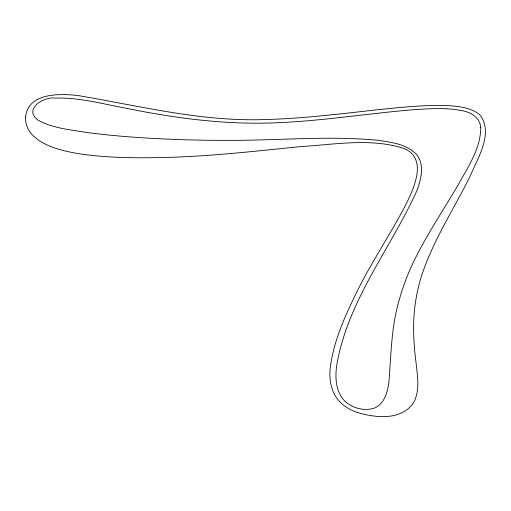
<?xml version="1.0" encoding="UTF-8"?>
<svg xmlns="http://www.w3.org/2000/svg" width="511" height="511" viewBox="0 0 511 511"><rect width="100%" height="100%" fill="white"/><g stroke="black" fill="none" stroke-linecap="round" stroke-linejoin="round"><path stroke-width="0.77" d="M25.576 117.07L25.806 122.135L27.243 127.188A46.354 30.411 -1.5 0 0 31.995 134.54C43.62 146.472 60.752 150.355 76.541 153.345C107.891 158.34 139.79 158.186 171.44 157.273C214.709 155.9 257.736 150.911 300.775 146.6C335.012 144.568 370.954 137.683 404.322 148.58C427.72 158.78 414.019 187.773 406.175 203.94C391.228 233.054 372.698 260.176 358.064 289.462C346.017 313.799 334.232 338.997 330.464 366.144C328.286 380.414 331.76 396.708 344.056 405.542A47.58 31.216 -1.5 0 0 355.234 411.751C374.014 418.004 402.534 421.454 414.268 401.429C420.08 389.107 417.321 375.08 415.986 362.101C413.476 342.325 412.454 322.211 415.449 302.429A385 252.587 -1.5 0 1 422.143 274.017C433.705 239.736 453.666 209.242 469.743 177.049C477.07 159.113 494.335 133.128 479.752 114.758C471.059 107.514 459.255 106.512 448.422 105.624C431.035 104.883 413.655 106.262 396.344 107.84C353.318 112.03 310.426 118.303 267.151 119.459C202.899 122.212 140.359 105.975 77.538 95.48C59.653 93.507 27.952 92.721 25.576 117.07M480.768 127.354C480.749 149.244 467.188 168.074 457.185 186.624C442.59 211.222 426.672 235.098 414.051 260.814A476.028 312.304 -1.5 0 0 399.404 299.389C391.394 325.999 391.081 353.887 388.98 381.347C387.67 391.42 384.783 403.926 374.288 408.148C365.039 411.151 354.391 408.634 346.777 402.783C335.574 393.7 334.75 377.661 336.864 364.464C347.965 300.423 390.449 248.768 416.791 190.973C420.808 180.032 424.539 166.758 417.832 156.079C408.621 144.351 392.467 142.537 378.721 140.359C328.669 135.46 278.367 140.621 228.213 140.346A869.779 570.627 -1.5 0 1 189.511 139.899C154.597 138.896 119.657 136.878 85.018 132.247C69.189 129.551 52.384 128.159 38.121 120.168C22.931 109.303 43.844 96.298 55.316 98.106C79.729 97.339 103.503 104.18 127.322 108.498C169.869 117.115 213.1 123.177 256.586 123.183C308.446 123.189 359.706 114.33 411.253 109.884C429.042 108.734 447.246 107.125 464.78 111.277C472.579 113.199 480.104 118.788 480.768 127.354"/></g></svg>
